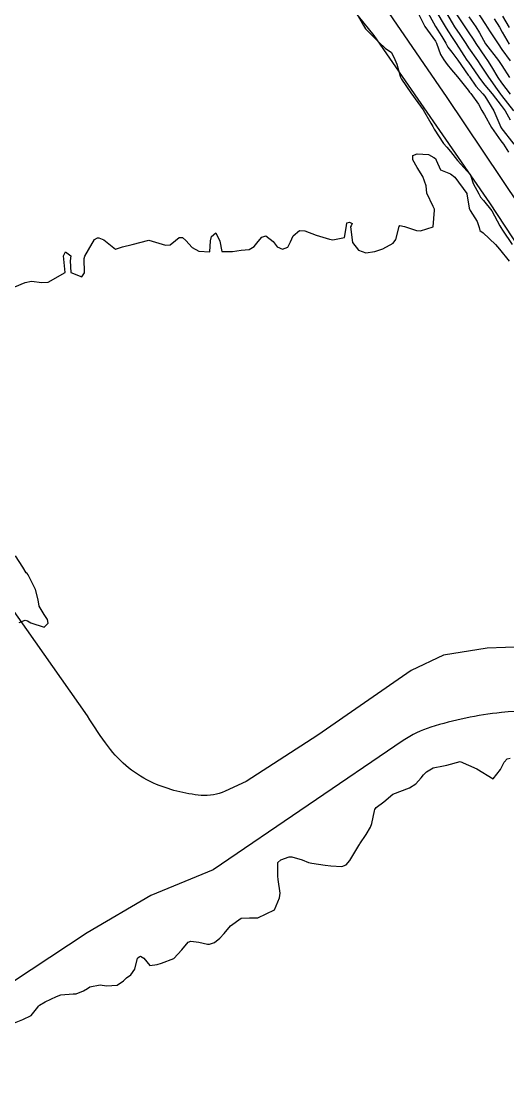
# Model space of a CAD drawing. Header units: metres. Extents: x 298520 to 308411, y 7433745 to 7450750.
# Drawn here: x 305382.8 to 305441.1, y 7436215.3 to 7436342.2 of the extents above; entities that cross this region are included whole.
import ezdxf

# ---------------------------------------------------------------- set-up
doc = ezdxf.new("R2010")
doc.units = ezdxf.units.M
doc.header["$LTSCALE"] = 10
for name, color, linetype in [('Curvas de Nivel 1m', 11, 'Continuous'), ('Curvas de Nivel 5m', 15, 'Continuous'), ('Vias Primárias', 230, 'Continuous')]:
    doc.layers.add(name, color=color, linetype=linetype)

msp = doc.modelspace()

# ---------------------------------------------------------------- linework, layer by layer
at = {"layer": 'Curvas de Nivel 1m', "flags": 128}
for points, elevation in [([(305423.01, 7436343.07), (305423.8, 7436341.65), (305424.05, 7436341.28), (305424.41, 7436340.92), (305425.66, 7436339.63), (305426.38, 7436338.95), (305427.17, 7436338.41), (305427.55, 7436337.6), (305427.78, 7436337.02), (305428.18, 7436335.59), (305428.21, 7436335.46), (305428.34, 7436335.24), (305429.47, 7436333.58), (305430.31, 7436332.42), (305430.93, 7436331.56), (305431.86, 7436329.97), (305432.09, 7436329.55), (305432.27, 7436329.24), (305433.37, 7436327.53), (305433.78, 7436327.07), (305434.23, 7436326.58), (305435.06, 7436325.51), (305436.21, 7436324.2), (305436.57, 7436323.86), (305436.69, 7436323.49), (305436.95, 7436322.73), (305437.61, 7436321.48), (305437.82, 7436321.12), (305438.17, 7436320.72), (305439.16, 7436319.46), (305440.13, 7436317.66), (305440.23, 7436317.45), (305440.43, 7436317.14), (305441.62, 7436315.43)], 746), ([(305431.3, 7436343.56), (305432.41, 7436341.55), (305433.19, 7436340.33), (305433.64, 7436339.53), (305433.91, 7436339.06), (305434.38, 7436338.45), (305435.09, 7436337.51), (305436.35, 7436335.72), (305436.44, 7436335.59), (305436.5, 7436335.5), (305437.25, 7436334.41), (305438.07, 7436333.47), (305438.32, 7436333.19), (305439.39, 7436331.46), (305440.25, 7436329.47), (305440.26, 7436329.45), (305441.8, 7436327.43)], 744), ([(305432.44, 7436343.43), (305433.56, 7436341.53), (305433.89, 7436341.01), (305434.4, 7436340.24), (305434.88, 7436339.52), (305435.8, 7436338.07), (305436.18, 7436337.5), (305436.36, 7436337.25), (305437.11, 7436336.25), (305437.6, 7436335.48), (305437.91, 7436335.05), (305438.33, 7436334.53), (305439.19, 7436333.46), (305440.3, 7436332.06), (305440.75, 7436331.45), (305441.36, 7436330.36)], 743), ([(305433.49, 7436343.53), (305434.42, 7436341.97), (305434.71, 7436341.52), (305435.32, 7436340.59), (305436.04, 7436339.5), (305436.39, 7436338.98), (305437.43, 7436337.48), (305437.81, 7436336.93), (305438.35, 7436336.08), (305438.75, 7436335.47), (305439.79, 7436333.99), (305440.2, 7436333.45), (305440.32, 7436333.29), (305441.77, 7436331.44)], 742), ([(305434.89, 7436343.06), (305435.92, 7436341.5), (305436.41, 7436340.79), (305436.92, 7436340.01), (305437.26, 7436339.49), (305438.37, 7436337.88), (305438.65, 7436337.47), (305439.12, 7436336.7), (305439.89, 7436335.45), (305440.34, 7436334.81), (305441.38, 7436333.44)], 741), ([(305437.31, 7436343.49), (305438.42, 7436341.77), (305438.6, 7436341.47), (305438.97, 7436340.91), (305439.93, 7436339.45), (305440.38, 7436338.8), (305441.35, 7436337.44)], 739), ([(305439.44, 7436342.45), (305440.07, 7436341.45), (305440.41, 7436340.87), (305441.24, 7436339.44)], 738), ([(305440.43, 7436342.79), (305441.25, 7436341.44)], 737), ([(305382.03, 7436310.35), (305383.27, 7436310.9), (305384.04, 7436311.04), (305385.28, 7436310.87), (305386.04, 7436310.93), (305388.05, 7436312.07), (305387.88, 7436314.07), (305388.09, 7436314.57), (305388.75, 7436314.06), (305388.66, 7436313.48), (305388.75, 7436312.06), (305390.05, 7436311.55), (305390.4, 7436312.04), (305390.36, 7436313.77), (305390.41, 7436314.05), (305390.86, 7436314.81), (305391.59, 7436316.03), (305391.92, 7436316.21), (305392.11, 7436316.21), (305392.69, 7436316.01), (305394.09, 7436314.86), (305394.93, 7436315.15), (305396.1, 7436315.44), (305398.1, 7436315.95), (305400.1, 7436315.35), (305400.65, 7436315.38), (305401.3, 7436315.92), (305401.74, 7436316.28), (305402.11, 7436316.25), (305402.51, 7436315.9), (305403.26, 7436315.06), (305404.09, 7436314.62), (305405.39, 7436314.57), (305405.49, 7436315.87), (305405.58, 7436316.4), (305406.12, 7436316.83), (305406.6, 7436315.85), (305406.84, 7436314.6), (305408.09, 7436314.61), (305409.16, 7436314.75), (305410.09, 7436314.84), (305410.72, 7436315.18), (305411.2, 7436315.8), (305411.61, 7436316.29), (305412.11, 7436316.46), (305412.96, 7436315.78), (305413.47, 7436315.14), (305414.09, 7436314.88), (305414.72, 7436315.13), (305415.07, 7436315.75), (305415.38, 7436316.48), (305416.12, 7436317.12), (305416.77, 7436317.08), (305418.12, 7436316.56), (305419.73, 7436316.07), (305420.11, 7436316), (305421.53, 7436316.26), (305421.77, 7436317.67), (305421.8, 7436318.01), (305422.14, 7436318.12), (305422.43, 7436317.96), (305422.3, 7436317.67), (305422.25, 7436317.54), (305422.46, 7436315.66), (305423.19, 7436314.75), (305424.09, 7436314.45), (305425.15, 7436314.58), (305426.1, 7436314.93), (305427.34, 7436315.6), (305427.68, 7436316.03), (305428.08, 7436317.59), (305428.13, 7436317.72), (305428.69, 7436317.58), (305430.13, 7436317.1), (305430.61, 7436317.08), (305432.13, 7436317.55), (305432.3, 7436319.55), (305432.28, 7436319.68), (305432.16, 7436319.99), (305431.4, 7436321.56), (305431.3, 7436322.45), (305430.91, 7436323.56), (305430.21, 7436324.67), (305429.69, 7436325.58), (305429.7, 7436326.11), (305430.23, 7436326.31), (305431.58, 7436326.2), (305432.23, 7436325.87), (305432.4, 7436325.73), (305432.5, 7436325.55), (305433.03, 7436324.36), (305434.21, 7436323.91), (305434.75, 7436323.51), (305436.17, 7436321.54), (305436.19, 7436321.5), (305436.45, 7436319.79), (305436.57, 7436319.49), (305437.42, 7436318.2), (305437.64, 7436317.48), (305437.73, 7436317.09), (305438.12, 7436316.82), (305439.61, 7436315.45), (305440.1, 7436314.89), (305441.25, 7436313.44)], 747), ([(305382.55, 7436270.14), (305383.27, 7436270.42), (305383.56, 7436270.37), (305383.95, 7436270.12), (305385.55, 7436269.6), (305386.02, 7436270.09), (305385.96, 7436270.5), (305385.57, 7436271.13), (305384.96, 7436272.11), (305384.83, 7436272.87), (305384.52, 7436274.11), (305383.62, 7436275.88), (305383.51, 7436276.01), (305383.38, 7436276.12), (305382.99, 7436276.77), (305382.1, 7436278.14)], 747), ([(305381.79, 7436222.14), (305382.99, 7436222.59), (305384, 7436223.1), (305384.79, 7436224.1), (305384.88, 7436224.22), (305385.01, 7436224.32), (305385.66, 7436224.74), (305387.02, 7436225.35), (305387.53, 7436225.55), (305389.02, 7436225.68), (305389.38, 7436225.68), (305390.26, 7436226.04), (305390.74, 7436226.32), (305391.03, 7436226.52), (305392.26, 7436226.78), (305393.03, 7436226.65), (305394.31, 7436226.71), (305395.04, 7436227.25), (305395.41, 7436227.61), (305395.95, 7436227.97), (305396.41, 7436228.62), (305396.74, 7436229.96), (305396.91, 7436230.13), (305397.08, 7436230.18), (305397.47, 7436229.95), (305398.2, 7436229.08), (305399.07, 7436229.2), (305399.62, 7436229.37), (305401.07, 7436229.91), (305402.03, 7436230.95), (305402.8, 7436231.88), (305403.1, 7436232.01), (305404.07, 7436231.87), (305405.1, 7436231.62), (305405.34, 7436231.62), (305405.94, 7436231.85), (305406.61, 7436232.35), (305407.11, 7436232.91), (305407.88, 7436233.83), (305409.13, 7436234.76), (305410.13, 7436234.8), (305411.13, 7436234.79), (305413.14, 7436235.76), (305413.74, 7436237.18), (305413.81, 7436237.75), (305413.56, 7436239.38), (305413.53, 7436239.76), (305413.55, 7436241.43), (305413.89, 7436241.75), (305414.88, 7436242.09), (305415.23, 7436242.1), (305416.44, 7436241.73), (305417.22, 7436241.4), (305417.61, 7436241.32), (305419.21, 7436241.11), (305419.87, 7436241.02), (305421.21, 7436240.95), (305421.73, 7436241.14), (305422.16, 7436241.66), (305423.24, 7436243.43), (305423.32, 7436243.56), (305423.37, 7436243.64), (305424.13, 7436244.76), (305424.63, 7436245.63), (305424.79, 7436246.1), (305425.1, 7436247.62), (305425.15, 7436247.77), (305425.3, 7436248), (305426.23, 7436248.68), (305427.31, 7436249.6), (305429.32, 7436250.37), (305430.05, 7436250.83), (305430.69, 7436251.56), (305430.99, 7436251.9), (305431.34, 7436252.27), (305432.13, 7436252.76), (305433.36, 7436253.01), (305433.79, 7436253.09), (305435.36, 7436253.5), (305437.35, 7436252.64), (305439.33, 7436251.45), (305440.22, 7436252.57), (305440.64, 7436253.44), (305440.99, 7436253.81), (305441.37, 7436253.9)], 748)]:
    msp.add_lwpolyline(points, dxfattribs=dict(at, elevation=elevation))
at = {"layer": 'Curvas de Nivel 5m', "flags": 128}
for points, elevation in [([(305430.43, 7436342.98), (305431.15, 7436341.56), (305432.4, 7436339.77), (305432.48, 7436339.64), (305432.53, 7436339.55), (305433.02, 7436338.19), (305433.4, 7436337.53), (305433.81, 7436336.98), (305434.35, 7436336.36), (305435.05, 7436335.51), (305436.33, 7436333.91), (305436.51, 7436333.68), (305436.65, 7436333.5), (305437.56, 7436332.23), (305437.98, 7436331.47), (305438.09, 7436331.28), (305438.29, 7436330.95), (305439.11, 7436329.46), (305440.25, 7436327.84), (305440.55, 7436327.45), (305441.16, 7436326.51)], 745), ([(305436.43, 7436342.71), (305437.25, 7436341.49), (305437.7, 7436340.77), (305438.39, 7436339.47), (305439.96, 7436337.45), (305440.36, 7436336.89), (305441.3, 7436335.44)], 740)]:
    msp.add_lwpolyline(points, dxfattribs=dict(at, elevation=elevation))
at = {"layer": 'Vias Primárias'}
for points in [[(305246.06, 7436539.24), (305249.05, 7436534.71), (305263.21, 7436511.2), (305267.75, 7436504.6), (305274.27, 7436497.48), (305281.82, 7436488.56), (305292.97, 7436478.68), (305309.18, 7436463.97), (305315.55, 7436457.83), (305335.59, 7436431.42), (305357.69, 7436405.68), (305380.99, 7436382.27), (305407.66, 7436359.48), (305417.54, 7436349.77), (305425.03, 7436340.47), (305438.89, 7436320.42), (305454.41, 7436296.79), (305470.15, 7436273.55), (305478.56, 7436261.27), (305485.26, 7436252.18), (305499.79, 7436232.06), (305507.53, 7436220.09), (305539.2, 7436173.27)], [(305279.33, 7436498.61), (305287.45, 7436489.72), (305294.98, 7436483.27), (305318.99, 7436460.96), (305350.08, 7436420.06), (305382.66, 7436387.13), (305403.39, 7436367.11), (305412.83, 7436359.53), (305422.69, 7436349.25), (305433.77, 7436333.05), (305453.37, 7436303.81), (305470.27, 7436278.78), (305485.77, 7436256.27), (305552.14, 7436158.52), (305569.85, 7436127.38)]]:
    msp.add_lwpolyline(points, dxfattribs=at)
for points in [[(305483.39, 7436185.86), (305483.33, 7436217.64), (305480.95, 7436226.3), (305467.92, 7436246.14, 0.066981), (305463.46, 7436251.28, 0.08754), (305452.99, 7436257.66, 0.119957), (305440.31, 7436259.37, 0.05044), (305431.85, 7436257.61, 0.071113), (305428.56, 7436256.03), (305405.78, 7436240.55), (305398.33, 7436237.46), (305390.72, 7436232.98), (305381.74, 7436227.06), (305376, 7436223.38), (305364.83, 7436241.82), (305360.52, 7436246.66), (305349.1, 7436262.61), (305327.93, 7436293.77), (305296.73, 7436340.86), (305274.33, 7436373.68), (305254.24, 7436404.31), (305248.26, 7436412.68, 0.125954), (305240.24, 7436419.45, 0.10142)], [(305513.43, 7436190.37), (305483.21, 7436234.18), (305470.7, 7436253.51), (305467.57, 7436257.51), (305465.37, 7436259.58), (305461.98, 7436261.85), (305459.02, 7436263.44), (305455.66, 7436264.82), (305452.41, 7436265.89), (305449.58, 7436266.54), (305445.75, 7436267.08), (305442.98, 7436267.24), (305438.61, 7436267.08), (305433.36, 7436266.23), (305429.52, 7436264.41), (305418.33, 7436256.67), (305409.73, 7436251.13), (305407.21, 7436249.95, -0.131705), (305404.36, 7436249.45, -0.082944), (305398.66, 7436250.92, -0.130165), (305393.24, 7436255.28, -0.01915), (305390.74, 7436258.96), (305372.78, 7436284.5)]]:
    msp.add_lwpolyline(points, format="xyb", dxfattribs=at)

doc.saveas('drawing.dxf')
